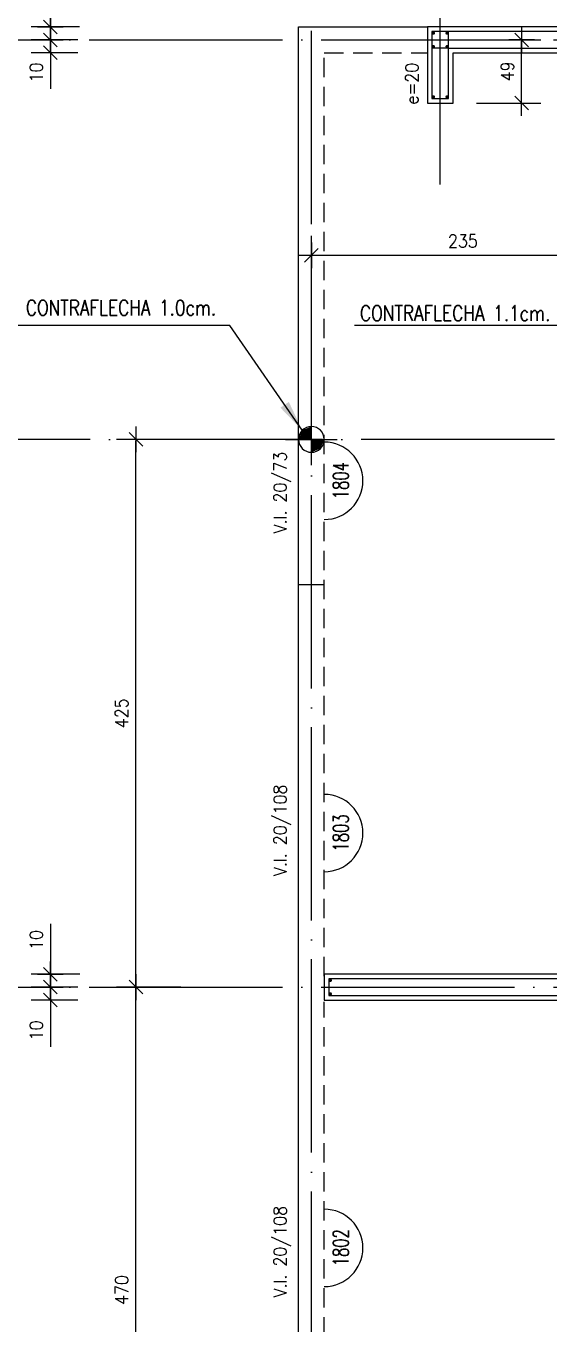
# Model space of a CAD drawing. Extents: x 2589 to 11482, y 3653 to 11529.
# Drawn here: x 3480 to 3886, y 5422 to 6429 of the extents above; entities that cross this region are included whole.
import ezdxf
from ezdxf.enums import TextEntityAlignment as Align

# ---------------------------------------------------------------- set-up
doc = ezdxf.new("R2010")
doc.units = 0
doc.header["$LTSCALE"] = 60
doc.linetypes.add('EJES', pattern=[3, 2.5, -0.25, 0, -0.25])
doc.linetypes.add('HIDDEN', pattern=[0.375, 0.25, -0.125])
doc.layers.get('0').update_dxf_attribs({"linetype": 'CONTINUOUS'})
doc.layers.get('DEFPOINTS').update_dxf_attribs({"linetype": 'CONTINUOUS'})
for name, color, linetype in [('COTAS', 3, 'CONTINUOUS'), ('EJES', 1, 'EJES'), ('MALLA', 1, 'CONTINUOUS'), ('MUROS', 4, 'CONTINUOUS'), ('TEXTO', 3, 'CONTINUOUS'), ('TEXTOS', 2, 'CONTINUOUS'), ('VIGAS', 2, 'CONTINUOUS')]:
    doc.layers.add(name, color=color, linetype=linetype)
doc.styles.add('COTAS', font='romans.shx', dxfattribs={"width": 0.9})
doc.styles.add('ROMANS', font='romans.shx', dxfattribs={"width": 0.9, "height": 10})
doc.dimstyles.new('50', dxfattribs={"dimtxt": 10, "dimasz": 1, "dimexe": 15, "dimexo": 0, "dimgap": 6, "dimtad": 1, "dimdec": 8, "dimdsep": 46, "dimtxsty": 'COTAS', "dimblk": '$COTA$', "dimcen": 0.09, "dimdle": 10, "dimclrd": 256, "dimclre": 256, "dimclrt": 2, "dimadec": 0, "dimazin": 0, "dimtfac": 1, "dimtdec": 8, "dimtmove": 0, "dimatfit": 2, "dimfxl": 35, "dimfxlon": 1, "dimtolj": 1, "dimarcsym": 0})
doc.dimstyles.new('50$7', dxfattribs={"dimtxt": 10, "dimasz": 12, "dimexe": 15, "dimexo": 0, "dimgap": 6, "dimtad": 1, "dimdec": 8, "dimdsep": 46, "dimtxsty": 'COTAS', "dimblk": '$COTA$', "dimcen": 0.09, "dimdle": 10, "dimclrd": 256, "dimclre": 256, "dimclrt": 2, "dimadec": 0, "dimazin": 0, "dimtfac": 1, "dimtdec": 8, "dimtmove": 0, "dimatfit": 2, "dimfxl": 35, "dimfxlon": 1, "dimtolj": 1, "dimarcsym": 0})

# ---------------------------------------------------------------- blocks, each defined once
blk = doc.blocks.new('$COTA$')
at = {"layer": 'COTAS'}
for p, q in [((0, -10), (0, 10)), ((5.303, 5.303), (-5.303, -5.303)), ((10, 0), (-10, 0))]:
    blk.add_line(p, q, dxfattribs=at)
blk = doc.blocks.new('*D66')
at = {"layer": 'COTAS', "lineweight": -2, "transparency": 16777216}
for p, q in [((3801.5, 6738.7), (3801.5, 6788.7)), ((4194.5, 6738.7), (4194.5, 6788.7)), ((3802.5, 6773.7), (4193.5, 6773.7))]:
    blk.add_line(p, q, dxfattribs=at)
at = {"layer": 'DEFPOINTS', "color": 0, "transparency": 16777216}
for p in [(4194.5, 6773.7), (3801.5, 6428.7), (4194.5, 6428.7)]:
    blk.add_point(p, dxfattribs=at)
at = {"layer": 'COTAS', "lineweight": -2, "transparency": 16777216, "rotation": 180}
blk.add_blockref('$COTA$', (3801.5, 6773.7), dxfattribs=at)
at = {"layer": 'COTAS', "lineweight": -2, "transparency": 16777216}
blk.add_blockref('$COTA$', (4194.5, 6773.7), dxfattribs=at)
at = {"layer": 'COTAS', "color": 2, "transparency": 16777216, "insert": (3998, 6784.7), "char_height": 10, "attachment_point": 5, "style": 'COTAS'}
blk.add_mtext('\\A1;393', dxfattribs=at)
blk = doc.blocks.new('*D76')
at = {"layer": 'COTAS', "lineweight": -2, "transparency": 16777216}
for p, q in [((3829.6, 6418.7), (3879.6, 6418.7)), ((3864.6, 6370.7), (3864.6, 6417.7)), ((3829.6, 6369.7), (3879.6, 6369.7))]:
    blk.add_line(p, q, dxfattribs=at)
at = {"layer": 'DEFPOINTS', "color": 0, "transparency": 16777216}
for p in [(3801.5, 6418.7), (3864.6, 6418.7), (3801.5, 6369.7)]:
    blk.add_point(p, dxfattribs=at)
at = {"layer": 'COTAS', "lineweight": -2, "transparency": 16777216}
for p, rotation in [((3864.6, 6418.7), 90), ((3864.6, 6369.7), 270)]:
    blk.add_blockref('$COTA$', p, dxfattribs=dict(at, rotation=rotation))
at = {"layer": 'COTAS', "color": 2, "transparency": 16777216, "insert": (3853.6, 6394.2), "char_height": 10, "attachment_point": 5, "rotation": 90, "style": 'COTAS'}
blk.add_mtext('\\A1;49', dxfattribs=at)
blk = doc.blocks.new('*D95')
at = {"layer": 'COTAS', "lineweight": -2, "transparency": 16777216}
for p, q in [((3520.4, 6418.7), (3484, 6418.7)), ((3499, 6419.7), (3499, 6420.7)), ((3499, 6418.7), (3499, 6408.7)), ((3520.4, 6408.7), (3484, 6408.7)), ((3499, 6407.7), (3499, 6380.8))]:
    blk.add_line(p, q, dxfattribs=at)
at = {"layer": 'DEFPOINTS', "color": 0, "transparency": 16777216}
for p in [(3499, 6418.7), (3520.4, 6418.7), (3520.4, 6408.7)]:
    blk.add_point(p, dxfattribs=at)
at = {"layer": 'COTAS', "lineweight": -2, "transparency": 16777216}
for p, rotation in [((3499, 6418.7), 270), ((3499, 6408.7), 90)]:
    blk.add_blockref('$COTA$', p, dxfattribs=dict(at, rotation=rotation))
at = {"layer": 'COTAS', "color": 2, "transparency": 16777216, "insert": (3488, 6393.4), "char_height": 10, "attachment_point": 5, "rotation": 90, "style": 'COTAS'}
blk.add_mtext('\\A1;10', dxfattribs=at)
blk = doc.blocks.new('*D96')
at = {"layer": 'COTAS', "lineweight": -2, "transparency": 16777216}
for p, q in [((3499, 6457.3), (3499, 6428.7)), ((3521.5, 6428.7), (3484, 6428.7)), ((3499, 6429.7), (3499, 6430.7)), ((3499, 6418.7), (3499, 6428.7)), ((3499, 6418.7), (3499, 6428.7)), ((3520.4, 6418.7), (3484, 6418.7)), ((3499, 6417.7), (3499, 6416.7))]:
    blk.add_line(p, q, dxfattribs=at)
at = {"layer": 'DEFPOINTS', "color": 0, "transparency": 16777216}
for p in [(3499, 6428.7), (3521.5, 6428.7), (3520.4, 6418.7)]:
    blk.add_point(p, dxfattribs=at)
at = {"layer": 'COTAS', "lineweight": -2, "transparency": 16777216}
for p, rotation in [((3499, 6428.7), 270), ((3499, 6418.7), 90)]:
    blk.add_blockref('$COTA$', p, dxfattribs=dict(at, rotation=rotation))
at = {"layer": 'COTAS', "color": 2, "transparency": 16777216, "insert": (3488, 6444.6), "char_height": 10, "attachment_point": 5, "rotation": 90, "style": 'COTAS'}
blk.add_mtext('\\A1;10', dxfattribs=at)
blk = doc.blocks.new('*D105')
at = {"layer": 'COTAS', "lineweight": -2, "transparency": 16777216}
for p, q in [((3520.4, 5683.7), (3484, 5683.7)), ((3499, 5684.7), (3499, 5685.7)), ((3499, 5683.7), (3499, 5673.7)), ((3520.4, 5673.7), (3484, 5673.7)), ((3499, 5672.7), (3499, 5637.5))]:
    blk.add_line(p, q, dxfattribs=at)
at = {"layer": 'DEFPOINTS', "color": 0, "transparency": 16777216}
for p in [(3499, 5683.7), (3520.4, 5683.7), (3520.4, 5673.7)]:
    blk.add_point(p, dxfattribs=at)
at = {"layer": 'COTAS', "lineweight": -2, "transparency": 16777216}
for p, rotation in [((3499, 5683.7), 270), ((3499, 5673.7), 90)]:
    blk.add_blockref('$COTA$', p, dxfattribs=dict(at, rotation=rotation))
at = {"layer": 'COTAS', "color": 2, "transparency": 16777216, "insert": (3488, 5650.1), "char_height": 10, "attachment_point": 5, "rotation": 90, "style": 'COTAS'}
blk.add_mtext('\\A1;10', dxfattribs=at)
blk = doc.blocks.new('*D106')
at = {"layer": 'COTAS', "lineweight": -2, "transparency": 16777216}
for p, q in [((3499, 5732.9), (3499, 5693.7)), ((3521.8, 5693.7), (3484, 5693.7)), ((3499, 5694.7), (3499, 5695.7)), ((3499, 5683.7), (3499, 5693.7)), ((3499, 5683.7), (3499, 5693.7)), ((3520.4, 5683.7), (3484, 5683.7)), ((3499, 5682.7), (3499, 5681.7))]:
    blk.add_line(p, q, dxfattribs=at)
at = {"layer": 'DEFPOINTS', "color": 0, "transparency": 16777216}
for p in [(3499, 5693.7), (3521.8, 5693.7), (3520.4, 5683.7)]:
    blk.add_point(p, dxfattribs=at)
at = {"layer": 'COTAS', "lineweight": -2, "transparency": 16777216}
for p, rotation in [((3499, 5693.7), 270), ((3499, 5683.7), 90)]:
    blk.add_blockref('$COTA$', p, dxfattribs=dict(at, rotation=rotation))
at = {"layer": 'COTAS', "color": 2, "transparency": 16777216, "insert": (3488, 5720.3), "char_height": 10, "attachment_point": 5, "rotation": 90, "style": 'COTAS'}
blk.add_mtext('\\A1;10', dxfattribs=at)
blk = doc.blocks.new('*U199')
at = {"layer": 'TEXTO', "linetype": 'Continuous'}
for points in [[(-0.1, 0), (0, 0), (-0.071, 0.071)], [(0, 0.1), (-0.071, 0.071), (0, 0)], [(0.1, 0), (0, 0), (0.071, -0.071)], [(0, -0.1), (0.071, -0.071), (0, 0)]]:
    blk.add_solid(points, dxfattribs=at)
blk = doc.blocks.new('PUNTO')
at = {"layer": 'TEXTO', "color": 3, "linetype": 'Continuous'}
for p, q in [((0, -0.2), (0, 0.2)), ((-0.2, 0), (0.2, 0))]:
    blk.add_line(p, q, dxfattribs=at)
blk.add_circle((0, 0), 0.1, dxfattribs=at)
blk.add_blockref('*U199', (0, 0), dxfattribs=at)
blk = doc.blocks.new('*D212')
at = {"layer": 'COTAS', "lineweight": -2, "transparency": 16777216}
for p, q in [((3701.5, 6216.6), (3701.5, 6266.6)), ((3936.5, 6226.6), (3936.5, 6266.6)), ((3702.5, 6251.6), (3935.5, 6251.6))]:
    blk.add_line(p, q, dxfattribs=at)
at = {"layer": 'DEFPOINTS', "color": 0, "transparency": 16777216}
for p in [(3936.5, 6251.6), (3936.5, 6226.6), (3701.5, 6210.5)]:
    blk.add_point(p, dxfattribs=at)
at = {"layer": 'COTAS', "lineweight": -2, "transparency": 16777216, "rotation": 180}
blk.add_blockref('$COTA$', (3701.5, 6251.6), dxfattribs=at)
at = {"layer": 'COTAS', "lineweight": -2, "transparency": 16777216}
blk.add_blockref('$COTA$', (3936.5, 6251.6), dxfattribs=at)
at = {"layer": 'COTAS', "color": 2, "transparency": 16777216, "insert": (3819, 6262.6), "char_height": 10, "attachment_point": 5, "style": 'COTAS'}
blk.add_mtext('\\A1;235', dxfattribs=at)
blk = doc.blocks.new('$VIGA$')
at = {"color": 2}
blk.add_arc((0, 0), 30, 180, 0, dxfattribs=at)
at = {"color": 3, "style": 'COTAS', "width": 0.7}
blk.add_attdef('NUMERO', text='', height=12, rotation=360, dxfattribs=at).set_placement((0.1, -12.8), align=Align.MIDDLE)
blk = doc.blocks.new('*D214')
at = {"layer": 'COTAS', "lineweight": -2, "transparency": 16777216}
for p, q in [((3600.3, 5683.7), (3550.3, 5683.7)), ((3565.3, 5214.7), (3565.3, 5682.7)), ((3600.3, 5213.7), (3550.3, 5213.7))]:
    blk.add_line(p, q, dxfattribs=at)
at = {"layer": 'DEFPOINTS', "color": 0, "transparency": 16777216}
for p in [(3565.3, 5683.7), (3684.2, 5683.7), (3686, 5213.7)]:
    blk.add_point(p, dxfattribs=at)
at = {"layer": 'COTAS', "lineweight": -2, "transparency": 16777216}
for p, rotation in [((3565.3, 5683.7), 90), ((3565.3, 5213.7), 270)]:
    blk.add_blockref('$COTA$', p, dxfattribs=dict(at, rotation=rotation))
at = {"layer": 'COTAS', "color": 2, "transparency": 16777216, "insert": (3554.3, 5448.7), "char_height": 10, "attachment_point": 5, "rotation": 90, "style": 'COTAS'}
blk.add_mtext('\\A1;470', dxfattribs=at)
blk = doc.blocks.new('*D215')
at = {"layer": 'COTAS', "lineweight": -2, "transparency": 16777216}
for p, q in [((3600.3, 6108.7), (3550.3, 6108.7)), ((3565.3, 5684.7), (3565.3, 6107.7)), ((3600.3, 5683.7), (3550.3, 5683.7))]:
    blk.add_line(p, q, dxfattribs=at)
at = {"layer": 'DEFPOINTS', "color": 0, "transparency": 16777216}
for p in [(3565.3, 6108.7), (3691.6, 6108.7), (3684.2, 5683.7)]:
    blk.add_point(p, dxfattribs=at)
at = {"layer": 'COTAS', "lineweight": -2, "transparency": 16777216}
for p, rotation in [((3565.3, 6108.7), 90), ((3565.3, 5683.7), 270)]:
    blk.add_blockref('$COTA$', p, dxfattribs=dict(at, rotation=rotation))
at = {"layer": 'COTAS', "color": 2, "transparency": 16777216, "insert": (3554.3, 5896.2), "char_height": 10, "attachment_point": 5, "rotation": 90, "style": 'COTAS'}
blk.add_mtext('\\A1;425', dxfattribs=at)

msp = doc.modelspace()

# ---------------------------------------------------------------- linework, layer by layer
at = {"layer": 'EJES'}
for points in [[(3801.45585631, 6306.58310889), (3801.45585631, 6873.70691493)], [(3701.45585631, 4474.73835046), (3701.45585631, 6806.79113169)], [(3348.95585631, 6418.70691493), (7644.95585631, 6418.70691493)], [(4070.17266096, 6108.70691493), (3419.64406412, 6108.70691493)], [(3348.95585631, 5683.70691493), (4395.60286622, 5683.70691493)]]:
    msp.add_lwpolyline(points, dxfattribs=at)
at = {"layer": 'MALLA'}
for q in [(3807.95585631, 6425.20691493), (3794.95585631, 6412.20691493)]:
    msp.add_line((3807.95585631, 6412.20691493), q, dxfattribs=at)
for points in [[(3807.95585631, 6373.20691493), (3807.95585631, 6412.20691493), (4190.95585631, 6412.20691493), (4190.95585631, 6425.20691493), (3794.95585631, 6425.20691493), (3794.95585631, 6373.20691493)], [(3714.95585631, 5677.20691493), (4339.95585631, 5677.20691493), (4339.95585631, 5503.70691493), (4352.95585631, 5503.70691493), (4352.95585631, 5690.20691493), (3714.95585631, 5690.20691493)]]:
    msp.add_lwpolyline(points, close=True, dxfattribs=at)
for points in [[(3795.58085631, 6423.95691493, 1.25, 1.25, -1), (3796.83085631, 6423.95691493, 1.25, 1.25, -1)], [(3806.08085631, 6423.95691493, 1.25, 1.25, -1), (3807.33085631, 6423.95691493, 1.25, 1.25, -1)], [(3795.58085631, 6413.45691493, 1.25, 1.25, -1), (3796.83085631, 6413.45691493, 1.25, 1.25, -1)], [(3806.08085631, 6413.45691493, 1.25, 1.25, -1), (3807.33085631, 6413.45691493, 1.25, 1.25, -1)], [(3795.58085631, 6374.45691493, 1.25, 1.25, -1), (3796.83085631, 6374.45691493, 1.25, 1.25, -1)], [(3806.08085631, 6374.45691493, 1.25, 1.25, -1), (3807.33085631, 6374.45691493, 1.25, 1.25, -1)], [(3715.58085631, 5688.95691493, 1.25, 1.25, -1), (3716.83085631, 5688.95691493, 1.25, 1.25, -1)], [(3715.58085631, 5678.45691493, 1.25, 1.25, -1), (3716.83085631, 5678.45691493, 1.25, 1.25, -1)]]:
    msp.add_lwpolyline(points, format="xyseb", close=True, dxfattribs=at)
at = {"layer": 'MUROS'}
for points in [[(3811.45585631, 6369.70691493), (3811.45585631, 6408.70691493), (4194.45585631, 6408.70691493), (4194.45585631, 6428.70691493), (3791.45585631, 6428.70691493), (3791.45585631, 6369.70691493)], [(3711.45585631, 5673.70691493), (4336.45585631, 5673.70691493), (4336.45585631, 5500.20691493), (4356.45585631, 5500.20691493), (4356.45585631, 5693.70691493), (3711.45585631, 5693.70691493)]]:
    msp.add_lwpolyline(points, close=True, dxfattribs=at)
at = {"layer": 'VIGAS'}
for p, q in [((3691.45585631, 6428.70691493), (3791.45585631, 6428.70691493)), ((3691.45585631, 4852.70691493), (3691.45585631, 6428.70691493)), ((3691.45585631, 5996.20691493), (3711.45585631, 5996.20691493))]:
    msp.add_line(p, q, dxfattribs=at)
at = {"layer": 'VIGAS', "linetype": 'HIDDEN'}
for p, q in [((3711.45585631, 5692.20691493), (3711.45585631, 6408.70691493)), ((3711.45585631, 6408.70691493), (3791.45585631, 6408.70691493)), ((3711.45585631, 4872.70691493), (3711.45585631, 5672.20691493))]:
    msp.add_line(p, q, dxfattribs=at)

# ---------------------------------------------------------------- block references
at = {"rotation": 89.99999999999999}
for p, values in [((3711.45585631, 6076.58398053), {'NUMERO': '1804'}), ((3711.45585631, 5803.26435192), {'NUMERO': '1803'}), ((3711.45585631, 5481.37366946), {'NUMERO': '1802'})]:
    msp.add_blockref('$VIGA$', p, dxfattribs=at).add_auto_attribs(values)
at = {"layer": 'TEXTO', "color": 3, "xscale": -100, "yscale": 100, "zscale": 100, "rotation": 270}
msp.add_blockref('PUNTO', (3701.45585631, 6108.70691493), dxfattribs=at)

# ---------------------------------------------------------------- texts
at = {"layer": 'TEXTOS', "style": 'ROMANS', "width": 0.9}
for s, p in [('e=20', (3779.45585631, 6384.72261466)), ('V.I. 20/73', (3677.93267001, 6067.43207968)), ('V.I. 20/108', (3677.93267001, 5805.37962723)), ('V.I. 20/108', (3677.93267001, 5478.43529515))]:
    msp.add_text(s, height=10, rotation=90, dxfattribs=at).set_placement(p, align=Align.MIDDLE)
at = {"layer": 'TEXTOS', "style": 'ROMANS', "width": 0.8}
for s, p in [('CONTRAFLECHA 1.0cm.', (3553.82805572, 6210.85729463)), ('CONTRAFLECHA 1.1cm.', (3813.04445844, 6206.60991305))]:
    msp.add_text(s, height=12, dxfattribs=at).set_placement(p, align=Align.MIDDLE)

# ---------------------------------------------------------------- dimensions: what is measured, and where the dimension line sits
at = {"layer": 'COTAS'}
for base, p1, p2, picture, middle in [((4194.4558563143, 6773.7069149326), (3801.4558563143, 6428.7069149326), (4194.4558563143, 6428.7069149326), '*D66', (3997.9558563143, 6784.7069149326)), ((3936.4558563143, 6251.5911961264), (3701.4558563143, 6210.4525850429), (3936.4558563143, 6226.551755045), '*D212', (3818.9558563143, 6262.5911961264))]:
    dim = msp.add_linear_dim(base=base, p1=p1, p2=p2, dimstyle='50', dxfattribs=at)
    dim.commit()
    dim.dimension.update_dxf_attribs({"geometry": picture, "text_midpoint": middle})
for base, p1, p2, angle, picture, middle in [((3498.9558563143, 6428.7069149326), (3520.412354856, 6418.7069149326), (3521.4985849121, 6428.7069149326), 90, '*D96', (3498.9558563143, 6444.6098711581)), ((3565.346465776, 6108.7069149326), (3684.1544103137, 5683.7069149326), (3691.5993933368, 6108.7069149326), 270, '*D215', (3565.346465776, 5896.2069149326)), ((3498.9558563143, 5693.7069149326), (3520.412354856, 5683.7069149326), (3521.7701424261, 5693.7069149326), 90, '*D106', (3498.9558563143, 5720.2882648464))]:
    dim = msp.add_linear_dim(base=base, p1=p1, p2=p2, angle=angle, dimstyle='50', override={"dimtmove": 1}, dxfattribs=at)
    dim.commit()
    dim.dimension.update_dxf_attribs({"geometry": picture, "text_midpoint": middle, "dimtype": 160})
for base, p1, p2, picture, middle in [((3498.9558563143, 6418.7069149326), (3520.412354856, 6408.7069149326), (3520.412354856, 6418.7069149326), '*D95', (3498.9558563143, 6393.4441754969)), ((3498.9558563143, 5683.7069149326), (3520.412354856, 5673.7069149326), (3520.412354856, 5683.7069149326), '*D105', (3498.9558563143, 5650.1354863611))]:
    dim = msp.add_linear_dim(base=base, p1=p1, p2=p2, angle=90, dimstyle='50', dxfattribs=at)
    dim.commit()
    dim.dimension.update_dxf_attribs({"geometry": picture, "text_midpoint": middle, "dimtype": 160})
dim = msp.add_linear_dim(base=(3864.6308994773, 6418.7069149326), p1=(3801.4558563143, 6369.7069149326), p2=(3801.4558563143, 6418.7069149326), angle=90, dimstyle='50', dxfattribs=at)
dim.commit()
dim.dimension.update_dxf_attribs({"geometry": '*D76', "text_midpoint": (3853.6308994773, 6394.2069149326)})
dim = msp.add_linear_dim(base=(3565.346465776, 5683.7069149326), p1=(3685.9971303205, 5213.7069149326), p2=(3684.1544103137, 5683.7069149326), angle=270, dimstyle='50', override={"dimtmove": 1}, dxfattribs=at)
dim.commit()
dim.dimension.update_dxf_attribs({"geometry": '*D214', "text_midpoint": (3554.346465776, 5448.7069149326)})

# ---------------------------------------------------------------- leaders
for points in [[(3694.3847885, 6115.77798274), (3638.23121892, 6196.99106849), (3454.57826597, 6196.99106849)], [(3929.3847885, 6113.79620902), (3902.73562256, 6196.99106849), (3734.90928361, 6196.99106849)]]:
    msp.add_leader(points, dimstyle='50$7', override={"dimasz": 24, "dimtad": 0}, dxfattribs=at)

doc.saveas('drawing.dxf')
